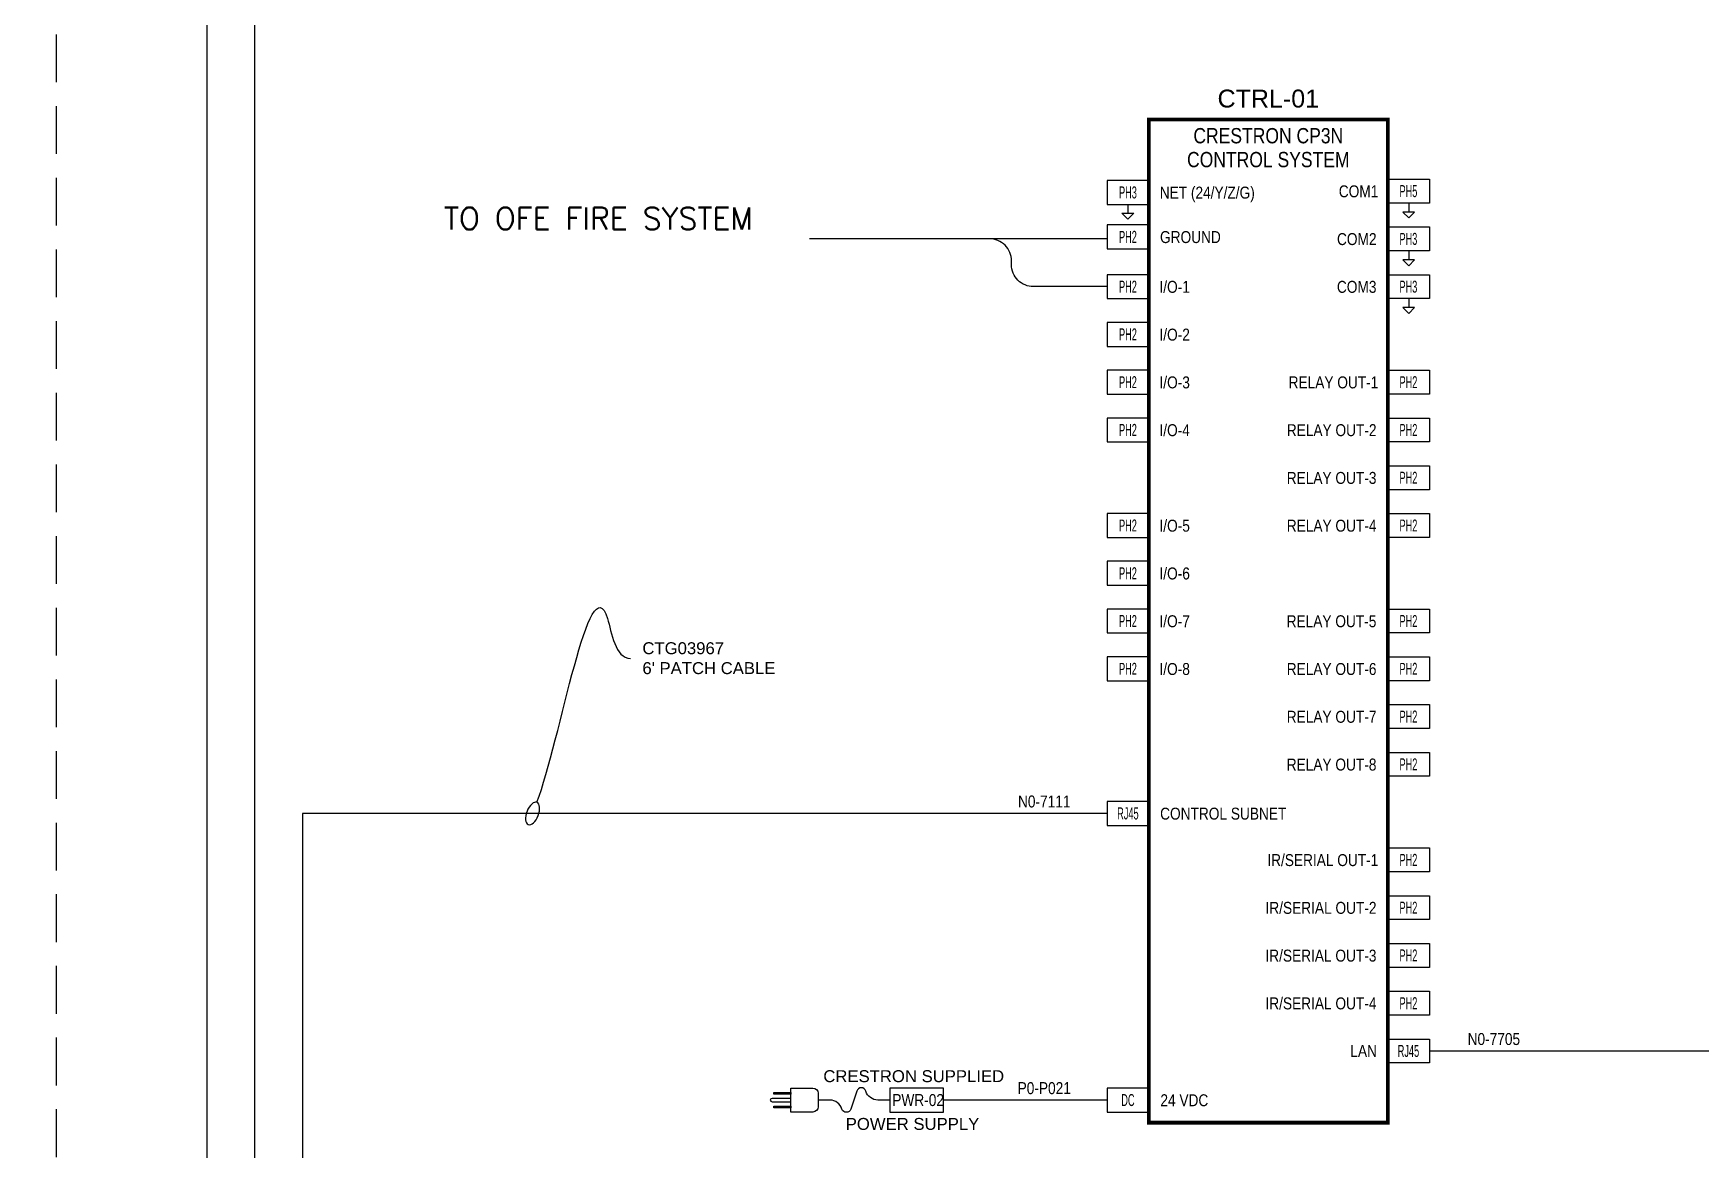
# Model space of a CAD drawing. Extents: x 0 to 120, y 0 to 39.
# Drawn here: x 19.26 to 27.98, y 9.74 to 15.58 of the extents above; entities that cross this region are included whole.
import ezdxf
from ezdxf import colors
from ezdxf.entities.mleader import LeaderData, LeaderLine
from ezdxf.enums import TextEntityAlignment as Align
from ezdxf.math import Vec2, Vec3

# ---------------------------------------------------------------- set-up
doc = ezdxf.new("R2010")
doc.units = 0
doc.header["$MEASUREMENT"] = 0
doc.linetypes.add('HIDDEN', pattern=[0.375, 0.25, -0.125])
doc.layers.get('0').update_dxf_attribs({"linetype": 'CONTINUOUS'})
doc.layers.get('DEFPOINTS').update_dxf_attribs({"linetype": 'CONTINUOUS'})
for name, color, linetype in [('AV-Func-Ctrl', 210, 'CONTINUOUS'), ('AV-Func-Data', 212, 'CONTINUOUS'), ('AV-Func-DLAN', 214, 'CONTINUOUS'), ('AV-Func-Powr', 42, 'CONTINUOUS'), ('CABLE-NUM', 7, 'CONTINUOUS'), ('Cable_Riser', 7, 'HIDDEN')]:
    doc.layers.add(name, color=color, linetype=linetype)
doc.styles.add('Cable Number', font='ARIALN.TTF')
doc.styles.add('Connection Detail', font='swisscl.ttf')
doc.styles.add('DimText', font='romans.shx')
doc.styles.add('NARROW', font='ARIALN.TTF')
doc.styles.get("Standard").update_dxf_attribs({"font": 'arial.ttf'})
doc.styles.add('Standard 2', font='arial.ttf', dxfattribs={"height": 0.0625})

# ---------------------------------------------------------------- blocks, each defined once
blk = doc.blocks.new('*U76')
at = {"const_width": 0.02}
blk.add_lwpolyline([(0, 0.3819), (1.25, 0.3819), (1.25, -4.8681), (0, -4.8681)], close=True, dxfattribs=at)
for p in [(1.25, 0.0069), (1.25, -0.2431), (1.25, -0.4931), (1.25, -0.7431), (1.25, -0.9931), (1.25, -1.2431), (1.25, -1.4931), (1.25, -1.7431), (1.25, -1.9931), (1.25, -2.2431), (1.25, -2.4931), (1.25, -2.7431), (1.25, -2.9931), (1.25, -3.2431), (1.25, -3.4931), (1.25, -3.7431), (1.25, -3.9931), (1.25, -4.2431), (1.25, -4.4931), (1.25, -4.7431)]:
    blk.add_point(p)
at = {"layer": 'DEFPOINTS'}
for p in [(0, 0), (0, -0.25), (0, -0.5), (0, -0.75), (0, -1), (0, -1.25), (0, -1.5), (0, -1.75), (0, -2), (0, -2.25), (0, -2.5), (0, -2.75), (0, -3), (0, -3.25), (0, -3.5), (0, -3.75), (0, -4), (0, -4.25), (0, -4.5), (0, -4.75)]:
    blk.add_point(p, dxfattribs=at)
blk.add_attdef('DEVICE', text='', height=0.0938).set_placement((0.625, 0.4444), align=Align.CENTER)
at = {"style": 'NARROW'}
for tag, p in [('MODEL', (0.625, 0.2569)), ('DESC', (0.625, 0.1319))]:
    blk.add_attdef(tag, text='', height=0.08, dxfattribs=at).set_placement(p, align=Align.CENTER)
for tag, p in [('INPUT1', (0.0625, 0.0069)), ('INPUT2', (0.0625, -0.2431)), ('INPUT3', (0.0625, -0.4931)), ('INPUT4', (0.0625, -0.7431)), ('INPUT5', (0.0625, -0.9931)), ('INPUT6', (0.0625, -1.2431)), ('INPUT7', (0.0625, -1.4931)), ('INPUT8', (0.0625, -1.7431)), ('INPUT9', (0.0625, -1.9931)), ('INPUT10', (0.0625, -2.2431)), ('INPUT11', (0.0625, -2.4931)), ('INPUT12', (0.0625, -2.7431)), ('INPUT13', (0.0625, -2.9931)), ('INPUT14', (0.0625, -3.2431)), ('INPUT15', (0.0625, -3.4931)), ('INPUT16', (0.0625, -3.7431)), ('INPUT17', (0.0625, -3.9931)), ('INPUT18', (0.0625, -4.2431)), ('INPUT19', (0.0625, -4.4931)), ('INPUT20', (0.0625, -4.7431))]:
    blk.add_attdef(tag, text='', height=0.0625, dxfattribs=at).set_placement(p, align=Align.MIDDLE_LEFT)
for tag, p in [('OUTPUT1', (1.1875, 0.0069)), ('OUTPUT2', (1.1875, -0.2431)), ('OUTPUT3', (1.1875, -0.4931)), ('OUTPUT4', (1.1875, -0.7431)), ('OUTPUT5', (1.1875, -0.9931)), ('OUTPUT6', (1.1875, -1.2431)), ('OUTPUT7', (1.1875, -1.4931)), ('OUTPUT8', (1.1875, -1.7431)), ('OUTPUT9', (1.1875, -1.9931)), ('OUTPUT10', (1.1875, -2.2431)), ('OUTPUT11', (1.1875, -2.4931)), ('OUTPUT12', (1.1875, -2.7431)), ('OUTPUT13', (1.1875, -2.9931)), ('OUTPUT14', (1.1875, -3.2431)), ('OUTPUT15', (1.1875, -3.4931)), ('OUTPUT16', (1.1875, -3.7431)), ('OUTPUT17', (1.1875, -3.9931)), ('OUTPUT18', (1.1875, -4.2431)), ('OUTPUT19', (1.1875, -4.4931)), ('OUTPUT20', (1.1875, -4.7431))]:
    blk.add_attdef(tag, text='', height=0.0625, dxfattribs=at).set_placement(p, align=Align.MIDDLE_RIGHT)
blk = doc.blocks.new('*U77')
for p, q in [((0, 0.0625), (-0.2188, 0.0625)), ((-0.0313, 0.0625), (-0.1875, 0.0625)), ((-0.2188, -0.0625), (0, -0.0625)), ((-0.1875, -0.0625), (-0.0313, -0.0625))]:
    blk.add_line(p, q)
for points in [[(-0.2188, 0.0625), (-0.2188, -0.0625)], [(0, 0.0625), (0, -0.0625)]]:
    blk.add_lwpolyline(points)
at = {"style": 'DimText'}
blk.add_text('KMM V1.0 (C)', height=9.999999999999999e-52, dxfattribs=at).set_placement((-0.2188, 0.0625))
at = {"style": 'Connection Detail', "width": 0.75}
blk.add_attdef('CONNECTOR', text='', height=0.0625, dxfattribs=at).set_placement((-0.1094, 0), align=Align.MIDDLE_CENTER)
at = {"style": 'Connection Detail'}
blk.add_attdef('CON-DETAIL', text='', height=0.0625, dxfattribs=at).set_placement((-0.2812, -0.1159), align=Align.TOP_RIGHT)
at = {"layer": 'CABLE-NUM', "style": 'NARROW'}
blk.add_attdef('DEVICE', text='', height=0.0625, dxfattribs=at).set_placement((0.0625, 0.0312), align=Align.TOP_LEFT)
blk = doc.blocks.new('*U73')
for p, q in [((0, 0.0625), (-0.2188, 0.0625)), ((-0.0313, 0.0625), (-0.1875, 0.0625)), ((-0.2188, -0.0625), (0, -0.0625)), ((-0.1875, -0.0625), (-0.0313, -0.0625))]:
    blk.add_line(p, q)
for points in [[(-0.2188, 0.0625), (-0.2188, -0.0625)], [(0, 0.0625), (0, -0.0625)]]:
    blk.add_lwpolyline(points)
at = {"style": 'DimText'}
blk.add_text('KMM V1.0 (C)', height=9.999999999999999e-52, dxfattribs=at).set_placement((-0.2188, 0.0625))
at = {"style": 'Connection Detail', "width": 0.75}
blk.add_attdef('CONNECTOR', text='', height=0.0625, dxfattribs=at).set_placement((-0.1094, 0), align=Align.MIDDLE_CENTER)
at = {"style": 'Connection Detail'}
blk.add_attdef('CON-DETAIL', text='', height=0.0625, dxfattribs=at).set_placement((-0.2812, -0.1159), align=Align.TOP_RIGHT)
at = {"layer": 'CABLE-NUM', "style": 'NARROW'}
blk.add_attdef('DEVICE', text='', height=0.0625, dxfattribs=at).set_placement((0.0625, 0.0312), align=Align.TOP_LEFT)
blk = doc.blocks.new('*U74')
for p, q in [((0, 0.0625), (-0.2188, 0.0625)), ((-0.0313, 0.0625), (-0.1875, 0.0625)), ((-0.2188, -0.0625), (0, -0.0625)), ((-0.1875, -0.0625), (-0.0313, -0.0625))]:
    blk.add_line(p, q)
for points in [[(-0.2188, 0.0625), (-0.2188, -0.0625)], [(0, 0.0625), (0, -0.0625)]]:
    blk.add_lwpolyline(points)
at = {"style": 'DimText'}
blk.add_text('KMM V1.0 (C)', height=9.999999999999999e-52, dxfattribs=at).set_placement((-0.2188, 0.0625))
at = {"style": 'Connection Detail', "width": 0.75}
blk.add_attdef('CONNECTOR', text='', height=0.0625, dxfattribs=at).set_placement((-0.1094, 0), align=Align.MIDDLE_CENTER)
at = {"style": 'Connection Detail'}
blk.add_attdef('CON-DETAIL', text='', height=0.0625, dxfattribs=at).set_placement((-0.2812, -0.1159), align=Align.TOP_RIGHT)
at = {"layer": 'CABLE-NUM', "style": 'NARROW'}
blk.add_attdef('DEVICE', text='', height=0.0625, dxfattribs=at).set_placement((0.0625, 0.0312), align=Align.TOP_LEFT)
blk = doc.blocks.new('*U67')
for p, q in [((0, 0.0625), (-0.2188, 0.0625)), ((-0.0313, 0.0625), (-0.1875, 0.0625)), ((-0.2188, -0.0625), (0, -0.0625)), ((-0.1875, -0.0625), (-0.0313, -0.0625))]:
    blk.add_line(p, q)
for points in [[(-0.2188, 0.0625), (-0.2188, -0.0625)], [(0, 0.0625), (0, -0.0625)]]:
    blk.add_lwpolyline(points)
at = {"style": 'DimText'}
blk.add_text('KMM V1.0 (C)', height=9.999999999999999e-52, dxfattribs=at).set_placement((-0.2188, 0.0625))
at = {"style": 'Connection Detail', "width": 0.75}
blk.add_attdef('CONNECTOR', text='', height=0.0625, dxfattribs=at).set_placement((-0.1094, 0), align=Align.MIDDLE_CENTER)
at = {"style": 'Connection Detail'}
blk.add_attdef('CON-DETAIL', text='', height=0.0625, dxfattribs=at).set_placement((-0.2812, -0.1159), align=Align.TOP_RIGHT)
at = {"layer": 'CABLE-NUM', "style": 'NARROW'}
blk.add_attdef('DEVICE', text='', height=0.0625, dxfattribs=at).set_placement((0.0625, 0.0312), align=Align.TOP_LEFT)
blk = doc.blocks.new('*U68')
for p, q in [((0, 0.0625), (-0.2188, 0.0625)), ((-0.0313, 0.0625), (-0.1875, 0.0625)), ((-0.2188, -0.0625), (0, -0.0625)), ((-0.1875, -0.0625), (-0.0313, -0.0625))]:
    blk.add_line(p, q)
for points in [[(-0.2188, 0.0625), (-0.2188, -0.0625)], [(0, 0.0625), (0, -0.0625)]]:
    blk.add_lwpolyline(points)
at = {"style": 'DimText'}
blk.add_text('KMM V1.0 (C)', height=9.999999999999999e-52, dxfattribs=at).set_placement((-0.2188, 0.0625))
at = {"style": 'Connection Detail', "width": 0.75}
blk.add_attdef('CONNECTOR', text='', height=0.0625, dxfattribs=at).set_placement((-0.1094, 0), align=Align.MIDDLE_CENTER)
at = {"style": 'Connection Detail'}
blk.add_attdef('CON-DETAIL', text='', height=0.0625, dxfattribs=at).set_placement((-0.2812, -0.1159), align=Align.TOP_RIGHT)
at = {"layer": 'CABLE-NUM', "style": 'NARROW'}
blk.add_attdef('DEVICE', text='', height=0.0625, dxfattribs=at).set_placement((0.0625, 0.0312), align=Align.TOP_LEFT)
blk = doc.blocks.new('*U69')
for p, q in [((0, 0.0625), (-0.2188, 0.0625)), ((-0.0313, 0.0625), (-0.1875, 0.0625)), ((-0.2188, -0.0625), (0, -0.0625)), ((-0.1875, -0.0625), (-0.0313, -0.0625))]:
    blk.add_line(p, q)
for points in [[(-0.2188, 0.0625), (-0.2188, -0.0625)], [(0, 0.0625), (0, -0.0625)]]:
    blk.add_lwpolyline(points)
at = {"style": 'DimText'}
blk.add_text('KMM V1.0 (C)', height=9.999999999999999e-52, dxfattribs=at).set_placement((-0.2188, 0.0625))
at = {"style": 'Connection Detail', "width": 0.75}
blk.add_attdef('CONNECTOR', text='', height=0.0625, dxfattribs=at).set_placement((-0.1094, 0), align=Align.MIDDLE_CENTER)
at = {"style": 'Connection Detail'}
blk.add_attdef('CON-DETAIL', text='', height=0.0625, dxfattribs=at).set_placement((-0.2812, -0.1159), align=Align.TOP_RIGHT)
at = {"layer": 'CABLE-NUM', "style": 'NARROW'}
blk.add_attdef('DEVICE', text='', height=0.0625, dxfattribs=at).set_placement((0.0625, 0.0312), align=Align.TOP_LEFT)
blk = doc.blocks.new('*U70')
for p, q in [((0, 0.0625), (-0.2188, 0.0625)), ((-0.0313, 0.0625), (-0.1875, 0.0625)), ((-0.2188, -0.0625), (0, -0.0625)), ((-0.1875, -0.0625), (-0.0313, -0.0625))]:
    blk.add_line(p, q)
for points in [[(-0.2188, 0.0625), (-0.2188, -0.0625)], [(0, 0.0625), (0, -0.0625)]]:
    blk.add_lwpolyline(points)
at = {"style": 'DimText'}
blk.add_text('KMM V1.0 (C)', height=9.999999999999999e-52, dxfattribs=at).set_placement((-0.2188, 0.0625))
at = {"style": 'Connection Detail', "width": 0.75}
blk.add_attdef('CONNECTOR', text='', height=0.0625, dxfattribs=at).set_placement((-0.1094, 0), align=Align.MIDDLE_CENTER)
at = {"style": 'Connection Detail'}
blk.add_attdef('CON-DETAIL', text='', height=0.0625, dxfattribs=at).set_placement((-0.2812, -0.1159), align=Align.TOP_RIGHT)
at = {"layer": 'CABLE-NUM', "style": 'NARROW'}
blk.add_attdef('DEVICE', text='', height=0.0625, dxfattribs=at).set_placement((0.0625, 0.0312), align=Align.TOP_LEFT)
blk = doc.blocks.new('*U71')
for p, q in [((0, 0.0625), (-0.2188, 0.0625)), ((-0.0313, 0.0625), (-0.1875, 0.0625)), ((-0.2188, -0.0625), (0, -0.0625)), ((-0.1875, -0.0625), (-0.0313, -0.0625))]:
    blk.add_line(p, q)
for points in [[(-0.2188, 0.0625), (-0.2188, -0.0625)], [(0, 0.0625), (0, -0.0625)]]:
    blk.add_lwpolyline(points)
at = {"style": 'DimText'}
blk.add_text('KMM V1.0 (C)', height=9.999999999999999e-52, dxfattribs=at).set_placement((-0.2188, 0.0625))
at = {"style": 'Connection Detail', "width": 0.75}
blk.add_attdef('CONNECTOR', text='', height=0.0625, dxfattribs=at).set_placement((-0.1094, 0), align=Align.MIDDLE_CENTER)
at = {"style": 'Connection Detail'}
blk.add_attdef('CON-DETAIL', text='', height=0.0625, dxfattribs=at).set_placement((-0.2812, -0.1159), align=Align.TOP_RIGHT)
at = {"layer": 'CABLE-NUM', "style": 'NARROW'}
blk.add_attdef('DEVICE', text='', height=0.0625, dxfattribs=at).set_placement((0.0625, 0.0312), align=Align.TOP_LEFT)
blk = doc.blocks.new('*U52')
for p, q in [((0, 0.0625), (0.2188, 0.0625)), ((0.0312, 0.0625), (0.1875, 0.0625)), ((0.2188, -0.0625), (0, -0.0625)), ((0.1875, -0.0625), (0.0312, -0.0625)), ((0.1094, -0.0625), (0.1094, -0.1094)), ((0.1406, -0.1094), (0.0781, -0.1094)), ((0.0781, -0.1094), (0.1094, -0.1406)), ((0.1094, -0.1406), (0.1406, -0.1094))]:
    blk.add_line(p, q)
for points in [[(0, 0.0625), (0, -0.0625)], [(0.2188, 0.0625), (0.2188, -0.0625)]]:
    blk.add_lwpolyline(points)
at = {"style": 'DimText'}
blk.add_text('KMM V1.0 (C)', height=9.999999999999999e-52, dxfattribs=at).set_placement((0.2188, 0.0625))
at = {"style": 'Connection Detail', "width": 0.75}
blk.add_attdef('CONNECTOR', text='', height=0.0625, dxfattribs=at).set_placement((0.1064, 0), align=Align.MIDDLE_CENTER)
at = {"style": 'Connection Detail'}
blk.add_attdef('CON-DETAIL', text='', height=0.0625, dxfattribs=at).set_placement((0.2812, -0.1159), align=Align.TOP_LEFT)
at = {"layer": 'CABLE-NUM', "style": 'NARROW'}
blk.add_attdef('DEVICE', text='', height=0.0625, dxfattribs=at).set_placement((-0.0625, 0.0312), align=Align.TOP_RIGHT)
blk = doc.blocks.new('*U111')
for p, q in [((0, 0.0625), (-0.2188, 0.0625)), ((-0.0313, 0.0625), (-0.1875, 0.0625)), ((-0.2188, -0.0625), (0, -0.0625)), ((-0.1875, -0.0625), (-0.0313, -0.0625)), ((-0.1094, -0.0625), (-0.1094, -0.1094)), ((-0.1406, -0.1094), (-0.0781, -0.1094)), ((-0.1094, -0.1406), (-0.1406, -0.1094)), ((-0.0781, -0.1094), (-0.1094, -0.1406))]:
    blk.add_line(p, q)
for points in [[(-0.2188, 0.0625), (-0.2188, -0.0625)], [(0, 0.0625), (0, -0.0625)]]:
    blk.add_lwpolyline(points)
at = {"style": 'DimText'}
blk.add_text('KMM V1.0 (C)', height=9.999999999999999e-52, dxfattribs=at).set_placement((-0.2188, 0.0625))
at = {"style": 'Connection Detail', "width": 0.75}
blk.add_attdef('CONNECTOR', text='', height=0.0625, dxfattribs=at).set_placement((-0.1094, 0), align=Align.MIDDLE_CENTER)
at = {"style": 'Connection Detail'}
blk.add_attdef('CON-DETAIL', text='', height=0.0625, dxfattribs=at).set_placement((-0.2812, -0.1159), align=Align.TOP_RIGHT)
at = {"layer": 'CABLE-NUM', "style": 'NARROW'}
blk.add_attdef('DEVICE', text='', height=0.0625, dxfattribs=at).set_placement((0.0625, 0.0312), align=Align.TOP_LEFT)
blk = doc.blocks.new('*U45')
for p, q in [((0, 0.0625), (0.2188, 0.0625)), ((0.0312, 0.0625), (0.1875, 0.0625)), ((0.2188, -0.0625), (0, -0.0625)), ((0.1875, -0.0625), (0.0312, -0.0625))]:
    blk.add_line(p, q)
for points in [[(0, 0.0625), (0, -0.0625)], [(0.2188, 0.0625), (0.2188, -0.0625)]]:
    blk.add_lwpolyline(points)
at = {"style": 'DimText'}
blk.add_text('KMM V1.0 (C)', height=9.999999999999999e-52, dxfattribs=at).set_placement((0.2188, 0.0625))
at = {"style": 'Connection Detail', "width": 0.75}
blk.add_attdef('CONNECTOR', text='', height=0.0625, dxfattribs=at).set_placement((0.1064, 0), align=Align.MIDDLE_CENTER)
at = {"style": 'Connection Detail'}
blk.add_attdef('CON-DETAIL', text='', height=0.0625, dxfattribs=at).set_placement((0.2812, -0.1159), align=Align.TOP_LEFT)
at = {"layer": 'CABLE-NUM', "style": 'NARROW'}
blk.add_attdef('DEVICE', text='', height=0.0625, dxfattribs=at).set_placement((-0.0625, 0.0312), align=Align.TOP_RIGHT)
blk = doc.blocks.new('*U72')
for p, q in [((0, 0.0625), (-0.2188, 0.0625)), ((-0.0313, 0.0625), (-0.1875, 0.0625)), ((-0.2188, -0.0625), (0, -0.0625)), ((-0.1875, -0.0625), (-0.0313, -0.0625))]:
    blk.add_line(p, q)
for points in [[(-0.2188, 0.0625), (-0.2188, -0.0625)], [(0, 0.0625), (0, -0.0625)]]:
    blk.add_lwpolyline(points)
at = {"style": 'DimText'}
blk.add_text('KMM V1.0 (C)', height=9.999999999999999e-52, dxfattribs=at).set_placement((-0.2188, 0.0625))
at = {"style": 'Connection Detail', "width": 0.75}
blk.add_attdef('CONNECTOR', text='', height=0.0625, dxfattribs=at).set_placement((-0.1094, 0), align=Align.MIDDLE_CENTER)
at = {"style": 'Connection Detail'}
blk.add_attdef('CON-DETAIL', text='', height=0.0625, dxfattribs=at).set_placement((-0.2812, -0.1159), align=Align.TOP_RIGHT)
at = {"layer": 'CABLE-NUM', "style": 'NARROW'}
blk.add_attdef('DEVICE', text='', height=0.0625, dxfattribs=at).set_placement((0.0625, 0.0312), align=Align.TOP_LEFT)
blk = doc.blocks.new('*U31')
for p, q in [((0, 0.0625), (0.2188, 0.0625)), ((0.0312, 0.0625), (0.1875, 0.0625)), ((0.2188, -0.0625), (0, -0.0625)), ((0.1875, -0.0625), (0.0312, -0.0625))]:
    blk.add_line(p, q)
for points in [[(0, 0.0625), (0, -0.0625)], [(0.2188, 0.0625), (0.2188, -0.0625)]]:
    blk.add_lwpolyline(points)
at = {"style": 'DimText'}
blk.add_text('KMM V1.0 (C)', height=9.999999999999999e-52, dxfattribs=at).set_placement((0.2188, 0.0625))
at = {"style": 'Connection Detail', "width": 0.75}
blk.add_attdef('CONNECTOR', text='', height=0.0625, dxfattribs=at).set_placement((0.1064, 0), align=Align.MIDDLE_CENTER)
at = {"style": 'Connection Detail'}
blk.add_attdef('CON-DETAIL', text='', height=0.0625, dxfattribs=at).set_placement((0.2812, -0.1159), align=Align.TOP_LEFT)
at = {"layer": 'CABLE-NUM', "style": 'NARROW'}
blk.add_attdef('DEVICE', text='', height=0.0625, dxfattribs=at).set_placement((-0.0625, 0.0312), align=Align.TOP_RIGHT)
blk = doc.blocks.new('*U66')
for p, q in [((0, 0.0625), (0.2188, 0.0625)), ((0.0312, 0.0625), (0.1875, 0.0625)), ((0.2188, -0.0625), (0, -0.0625)), ((0.1875, -0.0625), (0.0312, -0.0625)), ((0.1094, -0.0625), (0.1094, -0.1094)), ((0.1406, -0.1094), (0.0781, -0.1094)), ((0.0781, -0.1094), (0.1094, -0.1406)), ((0.1094, -0.1406), (0.1406, -0.1094))]:
    blk.add_line(p, q)
for points in [[(0, 0.0625), (0, -0.0625)], [(0.2188, 0.0625), (0.2188, -0.0625)]]:
    blk.add_lwpolyline(points)
at = {"style": 'DimText'}
blk.add_text('KMM V1.0 (C)', height=9.999999999999999e-52, dxfattribs=at).set_placement((0.2188, 0.0625))
at = {"style": 'Connection Detail', "width": 0.75}
blk.add_attdef('CONNECTOR', text='', height=0.0625, dxfattribs=at).set_placement((0.1064, 0), align=Align.MIDDLE_CENTER)
at = {"style": 'Connection Detail'}
blk.add_attdef('CON-DETAIL', text='', height=0.0625, dxfattribs=at).set_placement((0.2812, -0.1159), align=Align.TOP_LEFT)
at = {"layer": 'CABLE-NUM', "style": 'NARROW'}
blk.add_attdef('DEVICE', text='', height=0.0625, dxfattribs=at).set_placement((-0.0625, 0.0312), align=Align.TOP_RIGHT)
blk = doc.blocks.new('*U65')
at = {"layer": 'CABLE-NUM', "style": 'Cable Number'}
blk.add_attdef('CABLE-NUM', text='', height=0.0625, dxfattribs=at).set_placement((-0.3285, 0.0625), align=Align.MIDDLE_CENTER)
blk = doc.blocks.new('*U75')
for p, q in [((0, 0.0625), (-0.2188, 0.0625)), ((-0.0313, 0.0625), (-0.1875, 0.0625)), ((-0.2188, -0.0625), (0, -0.0625)), ((-0.1875, -0.0625), (-0.0313, -0.0625))]:
    blk.add_line(p, q)
for points in [[(-0.2188, 0.0625), (-0.2188, -0.0625)], [(0, 0.0625), (0, -0.0625)]]:
    blk.add_lwpolyline(points)
at = {"style": 'DimText'}
blk.add_text('KMM V1.0 (C)', height=9.999999999999999e-52, dxfattribs=at).set_placement((-0.2188, 0.0625))
at = {"style": 'Connection Detail', "width": 0.75}
blk.add_attdef('CONNECTOR', text='', height=0.0625, dxfattribs=at).set_placement((-0.1094, 0), align=Align.MIDDLE_CENTER)
at = {"style": 'Connection Detail'}
blk.add_attdef('CON-DETAIL', text='', height=0.0625, dxfattribs=at).set_placement((-0.2812, -0.1159), align=Align.TOP_RIGHT)
at = {"layer": 'CABLE-NUM', "style": 'NARROW'}
blk.add_attdef('DEVICE', text='', height=0.0625, dxfattribs=at).set_placement((0.0625, 0.0312), align=Align.TOP_LEFT)
blk = doc.blocks.new('PLUG')
for points in [[(-0.5, -0.03125), (-0.84375, -0.03125, -1), (-0.84375, 0.03125), (-0.5, 0.03125)], [(-0.5, -0.21875), (-0.09375, -0.21875, 0.414213562), (0, -0.125), (0, 0.125, 0.414213562), (-0.09375, 0.21875), (-0.5, 0.21875)]]:
    blk.add_lwpolyline(points, format="xyb", close=True)
for points in [[(-0.8125, 0.109375), (-0.5, 0.109375), (-0.5, 0.140625), (-0.8125, 0.140625)], [(-0.8125, -0.140625), (-0.5, -0.140625), (-0.5, -0.109375), (-0.8125, -0.109375)]]:
    blk.add_lwpolyline(points, close=True)
blk = doc.blocks.new('*U109')
blk.add_lwpolyline([(-0.28125, 0), (-0.34375, 0, -0.33333333), (-0.40625, 0.046875, 0.75), (-0.453125, 0.046875), (-0.484375, -0.046875, -0.72075922), (-0.53125, -0.046875, 0.31237648), (-0.59375, 0), (-0.65625, 0)], format="xyb")
blk.add_lwpolyline([(0, 0.0625), (-0.28125, 0.0625), (-0.28125, -0.0625), (0, -0.0625)], close=True)
at = {"xscale": -0.2857142857142847, "yscale": 0.2857142857142847, "zscale": 0.2857142857142847, "rotation": 180}
blk.add_blockref('PLUG', (-0.65625, 0), dxfattribs=at)
at = {"style": 'Standard 2'}
for tag, p in [('MODEL', (-0.15625, 0.09375)), ('DESC', (-0.15625, -0.15625))]:
    blk.add_attdef(tag, text='', height=0.0625, dxfattribs=at).set_placement(p, align=Align.CENTER)
at = {"style": 'NARROW'}
blk.add_attdef('DEVICE', text='', height=0.0625, dxfattribs=at).set_placement((-0.140625, 0), align=Align.MIDDLE_CENTER)
blk = doc.blocks.new('*U113')
at = {"layer": 'CABLE-NUM', "style": 'Cable Number'}
blk.add_attdef('CABLE-NUM', text='', height=0.0625, dxfattribs=at).set_placement((-0.3285, 0.0625), align=Align.MIDDLE_CENTER)
blk = doc.blocks.new('*U112')
at = {"layer": 'CABLE-NUM', "style": 'Cable Number'}
blk.add_attdef('CABLE-NUM', text='', height=0.0625, dxfattribs=at).set_placement((0.3362, 0.0625), align=Align.MIDDLE_CENTER)
blk = doc.blocks.new('ellipse')
at = {"color": 0, "extrusion": (0, 0, -1)}
blk.add_ellipse((0, 0), major_axis=(1, 0), ratio=0.5, dxfattribs=at)

msp = doc.modelspace()

# ---------------------------------------------------------------- linework, layer by layer
at = {"layer": 'AV-Func-Ctrl'}
for points in [[(26.1206, 18.292), (20.1681, 18.292), (20.1681, 5.8564), (15.9111, 5.8564)], [(30.4139, 16.8727), (20.4181, 16.8727), (20.4181, 5.6064), (15.9111, 5.6064)], [(24.8777, 14.5016), (23.321, 14.5016)], [(24.8777, 11.4947), (20.6681, 11.4947), (20.6681, 5.3564), (15.9111, 5.3564)]]:
    msp.add_lwpolyline(points, dxfattribs=at)
msp.add_lwpolyline([(24.8777, 14.2516), (24.4927, 14.2516, -0.414214), (24.3777, 14.3666), (24.3777, 14.3866, 0.414214), (24.2627, 14.5016), (23.9725, 14.5016)], format="xyb", dxfattribs=at)
at = {"layer": 'AV-Func-Data'}
msp.add_lwpolyline([(26.5652, 10.2516), (28.7567, 10.2516), (28.7567, 12.08), (33.0797, 12.08)], dxfattribs=at)
at = {"layer": 'AV-Func-Powr'}
msp.add_lwpolyline([(24.8777, 9.9947), (24.0223, 9.9947)], dxfattribs=at)
at = {"layer": 'Cable_Riser'}
msp.add_lwpolyline([(25.0965, 15.7053), (25.0965, 24.5714), (19.38, 24.5714), (19.38, 6.7091), (8.5303, 6.7091), (8.5303, 1.0773), (31.745, 1.0773), (31.745, 15.7053), (25.1808, 15.7053)], close=True, dxfattribs=at)

# ---------------------------------------------------------------- block references
at = {"color": 242, "true_color": 0xcd2027}
ref = msp.add_blockref('*U76', (25.0965, 14.7447), dxfattribs=at)
ref.add_attrib('DEVICE', 'CTRL-01', dxfattribs={"height": 0.09375}).set_placement((25.7215, 15.1891), align=Align.CENTER)
ref.add_attrib('MODEL', 'CRESTRON CP3N', dxfattribs={"height": 0.08, "style": 'NARROW'}).set_placement((25.7215, 15.0016), align=Align.CENTER)
ref.add_attrib('DESC', 'CONTROL SYSTEM', dxfattribs={"height": 0.08, "style": 'NARROW'}).set_placement((25.7215, 14.8766), align=Align.CENTER)
at = {"layer": 'AV-Func-Ctrl', "color": 242, "true_color": 0xcd2027}
ref = msp.add_blockref('*U111', (25.0965, 14.7447), dxfattribs=at)
ref.add_attrib('CONNECTOR', 'PH3', dxfattribs={"layer": '0', "height": 0.0625, "style": 'Connection Detail', "width": 0.75}).set_placement((24.9871, 14.7447), align=Align.MIDDLE_CENTER)
ref.add_attrib('DEVICE_001', 'NET (24/Y/Z/G)', (25.1536, 14.7124), dxfattribs={"layer": 'CABLE-NUM', "height": 0.0625, "style": 'NARROW'})
ref = msp.add_blockref('*U52', (26.3465, 14.7516), dxfattribs=at)
ref.add_attrib('CONNECTOR', 'PH5', dxfattribs={"layer": '0', "height": 0.0625, "style": 'Connection Detail', "width": 0.75}).set_placement((26.4545, 14.7516), align=Align.MIDDLE_CENTER)
ref.add_attrib('DEVICE_001', 'COM1', (26.0904, 14.7193), dxfattribs={"layer": 'CABLE-NUM', "height": 0.0625, "style": 'NARROW'})
ref = msp.add_blockref('*U77', (25.0965, 14.5121), dxfattribs=at)
ref.add_attrib('CONNECTOR', 'PH2', dxfattribs={"layer": '0', "height": 0.0625, "style": 'Connection Detail', "width": 0.75}).set_placement((24.9871, 14.5121), align=Align.MIDDLE_CENTER)
ref.add_attrib('DEVICE_001', 'GROUND', (25.155, 14.4798), dxfattribs={"layer": 'CABLE-NUM', "height": 0.0625, "style": 'NARROW'})
ref = msp.add_blockref('*U52', (26.3465, 14.5016), dxfattribs=at)
ref.add_attrib('CONNECTOR', 'PH3', dxfattribs={"layer": '0', "height": 0.0625, "style": 'Connection Detail', "width": 0.75}).set_placement((26.4543, 14.5016), align=Align.MIDDLE_CENTER)
ref.add_attrib('DEVICE_001', 'COM2', (26.0809, 14.4693), dxfattribs={"layer": 'CABLE-NUM', "height": 0.0625, "style": 'NARROW'})
ref = msp.add_blockref('*U77', (25.0965, 14.2516), dxfattribs=at)
ref.add_attrib('CONNECTOR', 'PH2', dxfattribs={"layer": '0', "height": 0.0625, "style": 'Connection Detail', "width": 0.75}).set_placement((24.9871, 14.2516), align=Align.MIDDLE_CENTER)
ref.add_attrib('DEVICE_001', 'I/O-1', (25.1521, 14.2193), dxfattribs={"layer": 'CABLE-NUM', "height": 0.0625, "style": 'NARROW'})
ref = msp.add_blockref('*U66', (26.3465, 14.2516), dxfattribs=at)
ref.add_attrib('CONNECTOR', 'PH3', dxfattribs={"layer": '0', "height": 0.0625, "style": 'Connection Detail', "width": 0.75}).set_placement((26.4543, 14.2516), align=Align.MIDDLE_CENTER)
ref.add_attrib('DEVICE_001', 'COM3', (26.0805, 14.2193), dxfattribs={"layer": 'CABLE-NUM', "height": 0.0625, "style": 'NARROW'})
ref = msp.add_blockref('*U73', (25.0965, 14.0016), dxfattribs=at)
ref.add_attrib('CONNECTOR', 'PH2', dxfattribs={"layer": '0', "height": 0.0625, "style": 'Connection Detail', "width": 0.75}).set_placement((24.9871, 14.0016), align=Align.MIDDLE_CENTER)
ref.add_attrib('DEVICE_001', 'I/O-2', (25.1521, 13.9693), dxfattribs={"layer": 'CABLE-NUM', "height": 0.0625, "style": 'NARROW'})
ref = msp.add_blockref('*U74', (25.0965, 13.7516), dxfattribs=at)
ref.add_attrib('CONNECTOR', 'PH2', dxfattribs={"layer": '0', "height": 0.0625, "style": 'Connection Detail', "width": 0.75}).set_placement((24.9871, 13.7516), align=Align.MIDDLE_CENTER)
ref.add_attrib('DEVICE_001', 'I/O-3', (25.1521, 13.7193), dxfattribs={"layer": 'CABLE-NUM', "height": 0.0625, "style": 'NARROW'})
ref = msp.add_blockref('*U31', (26.3465, 13.7516), dxfattribs=at)
ref.add_attrib('CONNECTOR', 'PH2', dxfattribs={"layer": '0', "height": 0.0625, "style": 'Connection Detail', "width": 0.75}).set_placement((26.4546, 13.7516), align=Align.MIDDLE_CENTER)
ref.add_attrib('DEVICE_001', 'RELAY OUT-1', (25.8278, 13.7193), dxfattribs={"layer": 'CABLE-NUM', "height": 0.0625, "style": 'NARROW'})
ref = msp.add_blockref('*U67', (25.0965, 13.5016), dxfattribs=at)
ref.add_attrib('CONNECTOR', 'PH2', dxfattribs={"layer": '0', "height": 0.0625, "style": 'Connection Detail', "width": 0.75}).set_placement((24.9871, 13.5016), align=Align.MIDDLE_CENTER)
ref.add_attrib('DEVICE_001', 'I/O-4', (25.1521, 13.4693), dxfattribs={"layer": 'CABLE-NUM', "height": 0.0625, "style": 'NARROW'})
ref = msp.add_blockref('*U31', (26.3465, 13.5016), dxfattribs=at)
ref.add_attrib('CONNECTOR', 'PH2', dxfattribs={"layer": '0', "height": 0.0625, "style": 'Connection Detail', "width": 0.75}).set_placement((26.4546, 13.5016), align=Align.MIDDLE_CENTER)
ref.add_attrib('DEVICE_001', 'RELAY OUT-2', (25.8183, 13.4693), dxfattribs={"layer": 'CABLE-NUM', "height": 0.0625, "style": 'NARROW'})
ref = msp.add_blockref('*U31', (26.3465, 13.2516), dxfattribs=at)
ref.add_attrib('CONNECTOR', 'PH2', dxfattribs={"layer": '0', "height": 0.0625, "style": 'Connection Detail', "width": 0.75}).set_placement((26.4546, 13.2516), align=Align.MIDDLE_CENTER)
ref.add_attrib('DEVICE_001', 'RELAY OUT-3', (25.8179, 13.2193), dxfattribs={"layer": 'CABLE-NUM', "height": 0.0625, "style": 'NARROW'})
ref = msp.add_blockref('*U68', (25.0965, 13.0016), dxfattribs=at)
ref.add_attrib('CONNECTOR', 'PH2', dxfattribs={"layer": '0', "height": 0.0625, "style": 'Connection Detail', "width": 0.75}).set_placement((24.9871, 13.0016), align=Align.MIDDLE_CENTER)
ref.add_attrib('DEVICE_001', 'I/O-5', (25.1521, 12.9693), dxfattribs={"layer": 'CABLE-NUM', "height": 0.0625, "style": 'NARROW'})
ref = msp.add_blockref('*U31', (26.3465, 13.0016), dxfattribs=at)
ref.add_attrib('CONNECTOR', 'PH2', dxfattribs={"layer": '0', "height": 0.0625, "style": 'Connection Detail', "width": 0.75}).set_placement((26.4546, 13.0016), align=Align.MIDDLE_CENTER)
ref.add_attrib('DEVICE_001', 'RELAY OUT-4', (25.8181, 12.9693), dxfattribs={"layer": 'CABLE-NUM', "height": 0.0625, "style": 'NARROW'})
ref = msp.add_blockref('*U69', (25.0965, 12.7516), dxfattribs=at)
ref.add_attrib('CONNECTOR', 'PH2', dxfattribs={"layer": '0', "height": 0.0625, "style": 'Connection Detail', "width": 0.75}).set_placement((24.9871, 12.7516), align=Align.MIDDLE_CENTER)
ref.add_attrib('DEVICE_001', 'I/O-6', (25.1521, 12.7193), dxfattribs={"layer": 'CABLE-NUM', "height": 0.0625, "style": 'NARROW'})
ref = msp.add_blockref('*U70', (25.0965, 12.5016), dxfattribs=at)
ref.add_attrib('CONNECTOR', 'PH2', dxfattribs={"layer": '0', "height": 0.0625, "style": 'Connection Detail', "width": 0.75}).set_placement((24.9871, 12.5016), align=Align.MIDDLE_CENTER)
ref.add_attrib('DEVICE_001', 'I/O-7', (25.1521, 12.4693), dxfattribs={"layer": 'CABLE-NUM', "height": 0.0625, "style": 'NARROW'})
ref = msp.add_blockref('*U31', (26.3465, 12.5016), dxfattribs=at)
ref.add_attrib('CONNECTOR', 'PH2', dxfattribs={"layer": '0', "height": 0.0625, "style": 'Connection Detail', "width": 0.75}).set_placement((26.4546, 12.5016), align=Align.MIDDLE_CENTER)
ref.add_attrib('DEVICE_001', 'RELAY OUT-5', (25.8175, 12.4693), dxfattribs={"layer": 'CABLE-NUM', "height": 0.0625, "style": 'NARROW'})
ref = msp.add_blockref('*U71', (25.0965, 12.2516), dxfattribs=at)
ref.add_attrib('CONNECTOR', 'PH2', dxfattribs={"layer": '0', "height": 0.0625, "style": 'Connection Detail', "width": 0.75}).set_placement((24.9871, 12.2516), align=Align.MIDDLE_CENTER)
ref.add_attrib('DEVICE_001', 'I/O-8', (25.1521, 12.2193), dxfattribs={"layer": 'CABLE-NUM', "height": 0.0625, "style": 'NARROW'})
ref = msp.add_blockref('*U31', (26.3465, 12.2516), dxfattribs=at)
ref.add_attrib('CONNECTOR', 'PH2', dxfattribs={"layer": '0', "height": 0.0625, "style": 'Connection Detail', "width": 0.75}).set_placement((26.4546, 12.2516), align=Align.MIDDLE_CENTER)
ref.add_attrib('DEVICE_001', 'RELAY OUT-6', (25.8179, 12.2193), dxfattribs={"layer": 'CABLE-NUM', "height": 0.0625, "style": 'NARROW'})
ref = msp.add_blockref('*U31', (26.3465, 12.0016), dxfattribs=at)
ref.add_attrib('CONNECTOR', 'PH2', dxfattribs={"layer": '0', "height": 0.0625, "style": 'Connection Detail', "width": 0.75}).set_placement((26.4546, 12.0016), align=Align.MIDDLE_CENTER)
ref.add_attrib('DEVICE_001', 'RELAY OUT-7', (25.8179, 11.9693), dxfattribs={"layer": 'CABLE-NUM', "height": 0.0625, "style": 'NARROW'})
ref = msp.add_blockref('*U31', (26.3465, 11.7516), dxfattribs=at)
ref.add_attrib('CONNECTOR', 'PH2', dxfattribs={"layer": '0', "height": 0.0625, "style": 'Connection Detail', "width": 0.75}).set_placement((26.4546, 11.7516), align=Align.MIDDLE_CENTER)
ref.add_attrib('DEVICE_001', 'RELAY OUT-8', (25.8178, 11.7193), dxfattribs={"layer": 'CABLE-NUM', "height": 0.0625, "style": 'NARROW'})
ref = msp.add_blockref('*U31', (26.3465, 11.2516), dxfattribs=at)
ref.add_attrib('CONNECTOR', 'PH2', dxfattribs={"layer": '0', "height": 0.0625, "style": 'Connection Detail', "width": 0.75}).set_placement((26.4546, 11.2516), align=Align.MIDDLE_CENTER)
ref.add_attrib('DEVICE_001', 'IR/SERIAL OUT-1', (25.7164, 11.2193), dxfattribs={"layer": 'CABLE-NUM', "height": 0.0625, "style": 'NARROW'})
ref = msp.add_blockref('*U31', (26.3465, 11.0016), dxfattribs=at)
ref.add_attrib('CONNECTOR', 'PH2', dxfattribs={"layer": '0', "height": 0.0625, "style": 'Connection Detail', "width": 0.75}).set_placement((26.4546, 11.0016), align=Align.MIDDLE_CENTER)
ref.add_attrib('DEVICE_001', 'IR/SERIAL OUT-2', (25.7069, 10.9693), dxfattribs={"layer": 'CABLE-NUM', "height": 0.0625, "style": 'NARROW'})
ref = msp.add_blockref('*U31', (26.3465, 10.7516), dxfattribs=at)
ref.add_attrib('CONNECTOR', 'PH2', dxfattribs={"layer": '0', "height": 0.0625, "style": 'Connection Detail', "width": 0.75}).set_placement((26.4546, 10.7516), align=Align.MIDDLE_CENTER)
ref.add_attrib('DEVICE_001', 'IR/SERIAL OUT-3', (25.7065, 10.7193), dxfattribs={"layer": 'CABLE-NUM', "height": 0.0625, "style": 'NARROW'})
ref = msp.add_blockref('*U31', (26.3465, 10.5016), dxfattribs=at)
ref.add_attrib('CONNECTOR', 'PH2', dxfattribs={"layer": '0', "height": 0.0625, "style": 'Connection Detail', "width": 0.75}).set_placement((26.4546, 10.5016), align=Align.MIDDLE_CENTER)
ref.add_attrib('DEVICE_001', 'IR/SERIAL OUT-4', (25.7067, 10.4693), dxfattribs={"layer": 'CABLE-NUM', "height": 0.0625, "style": 'NARROW'})
at = {"layer": 'AV-Func-DLAN', "color": 242, "true_color": 0xcd2027}
ref = msp.add_blockref('*U72', (25.0965, 11.4947), dxfattribs=at)
ref.add_attrib('CONNECTOR', 'RJ45', dxfattribs={"layer": '0', "height": 0.0625, "style": 'Connection Detail', "width": 0.75}).set_placement((24.9871, 11.4947), align=Align.MIDDLE_CENTER)
ref.add_attrib('DEVICE_001', 'CONTROL SUBNET', (25.1556, 11.4624), dxfattribs={"layer": 'CABLE-NUM', "height": 0.0625, "style": 'NARROW'})
ref = msp.add_blockref('*U45', (26.3465, 10.2516), dxfattribs=at)
ref.add_attrib('CONNECTOR', 'RJ45', dxfattribs={"layer": '0', "height": 0.0625, "style": 'Connection Detail', "width": 0.75}).set_placement((26.4547, 10.2516), align=Align.MIDDLE_CENTER)
ref.add_attrib('DEVICE_001', 'LAN', (26.1507, 10.2204), dxfattribs={"layer": 'CABLE-NUM', "height": 0.0625, "style": 'NARROW'})
at = {"layer": 'AV-Func-Powr'}
ref = msp.add_blockref('*U109', (24.0223, 9.9947), dxfattribs=at)
ref.add_attrib('MODEL', 'CRESTRON SUPPLIED', dxfattribs={"layer": '0', "height": 0.0625, "style": 'Standard 2'}).set_placement((23.8664, 10.0885), align=Align.CENTER)
ref.add_attrib('DEVICE', 'PWR-02', dxfattribs={"layer": '0', "height": 0.0625, "style": 'NARROW'}).set_placement((23.8895, 9.9947), align=Align.MIDDLE_CENTER)
ref.add_attrib('DESC', 'POWER SUPPLY', dxfattribs={"layer": '0', "height": 0.0625, "style": 'Standard 2'}).set_placement((23.86, 9.8385), align=Align.CENTER)
ref = msp.add_blockref('*U75', (25.0965, 9.9947), dxfattribs=at)
ref.add_attrib('CONNECTOR', 'DC', dxfattribs={"layer": '0', "height": 0.0625, "style": 'Connection Detail', "width": 0.75}).set_placement((24.9871, 9.9947), align=Align.MIDDLE_CENTER)
ref.add_attrib('DEVICE_001', '24 VDC', (25.157, 9.9624), dxfattribs={"layer": 'CABLE-NUM', "height": 0.0625, "style": 'NARROW'})
at = {"layer": 'CABLE-NUM'}
for name, p, values in [('*U113', (24.8777, 11.4947), {'CABLE-NUM': 'N0-7111'}), ('*U65', (24.8777, 9.9947), {'CABLE-NUM': 'P0-P021'})]:
    msp.add_blockref(name, p, dxfattribs=at).add_auto_attribs(values)
ref = msp.add_blockref('*U112', (26.5652, 10.2516), dxfattribs=at)
ref.add_attrib('CABLE-NUM', 'N0-7705', dxfattribs={"height": 0.0625, "style": 'Cable Number'}).set_placement((26.9016, 10.3141), align=Align.MIDDLE_CENTER)

# ---------------------------------------------------------------- texts
at = {"insert": (21.409, 14.6662), "char_height": 0.115, "attachment_point": 1, "style": 'DimText'}
msp.add_mtext_dynamic_manual_height_columns('TO OFE FIRE SYSTEM', width=2.002481, gutter_width=0.3125, heights=[0], dxfattribs=at)

# ---------------------------------------------------------------- leaders
ml = msp.add_multileader_mtext('Standard')
ml.set_content("CTG03967\\P6' PATCH CABLE", color=256)
ml.set_leader_properties()
ml.set_arrow_properties(name='ellipse')
ml.build(insert=Vec2(0, 0))
ml.multileader.update_dxf_attribs({"leader_type": 2, "text_left_attachment_type": 2, "text_right_attachment_type": 2, "dogleg_length": 0.36, "arrow_head_size": 0.0625})
ctx = ml.context
ctx.base_point, ctx.char_height, ctx.arrow_head_size, ctx.landing_gap_size, ctx.plane_origin = Vec3(22.3844, 12.3057), 0.0625, 0.0625, 0.0625, Vec3(21.8723, 11.4375)
ctx.left_attachment, ctx.right_attachment = 2, 2
notes = []
notes.append((ctx, [(0, (1, 1, 0), (22.0244, 12.3057), (1, 0), 0.36, [(0, [(21.8723, 11.4947), (22.2641, 12.5141)], 0, [])])]))
ctx.mtext.insert, ctx.mtext.flow_direction = Vec3(22.4469, 12.3906), 5
for ctx, leaders in notes:
    for number, flags, end, landing, length, lines in leaders:
        leader = LeaderData()
        leader.index, (leader.has_last_leader_line, leader.has_dogleg_vector, leader.attachment_direction) = number, flags
        leader.last_leader_point, leader.dogleg_vector, leader.dogleg_length = Vec3(end), Vec3(landing), length
        for number, points, colour, breaks in lines:
            line = LeaderLine()
            line.index, line.vertices, line.color, line.breaks = number, Vec3.list(points), colors.encode_raw_color(colour), breaks
            leader.lines.append(line)
        ctx.leaders.append(leader)

doc.saveas('drawing.dxf')
